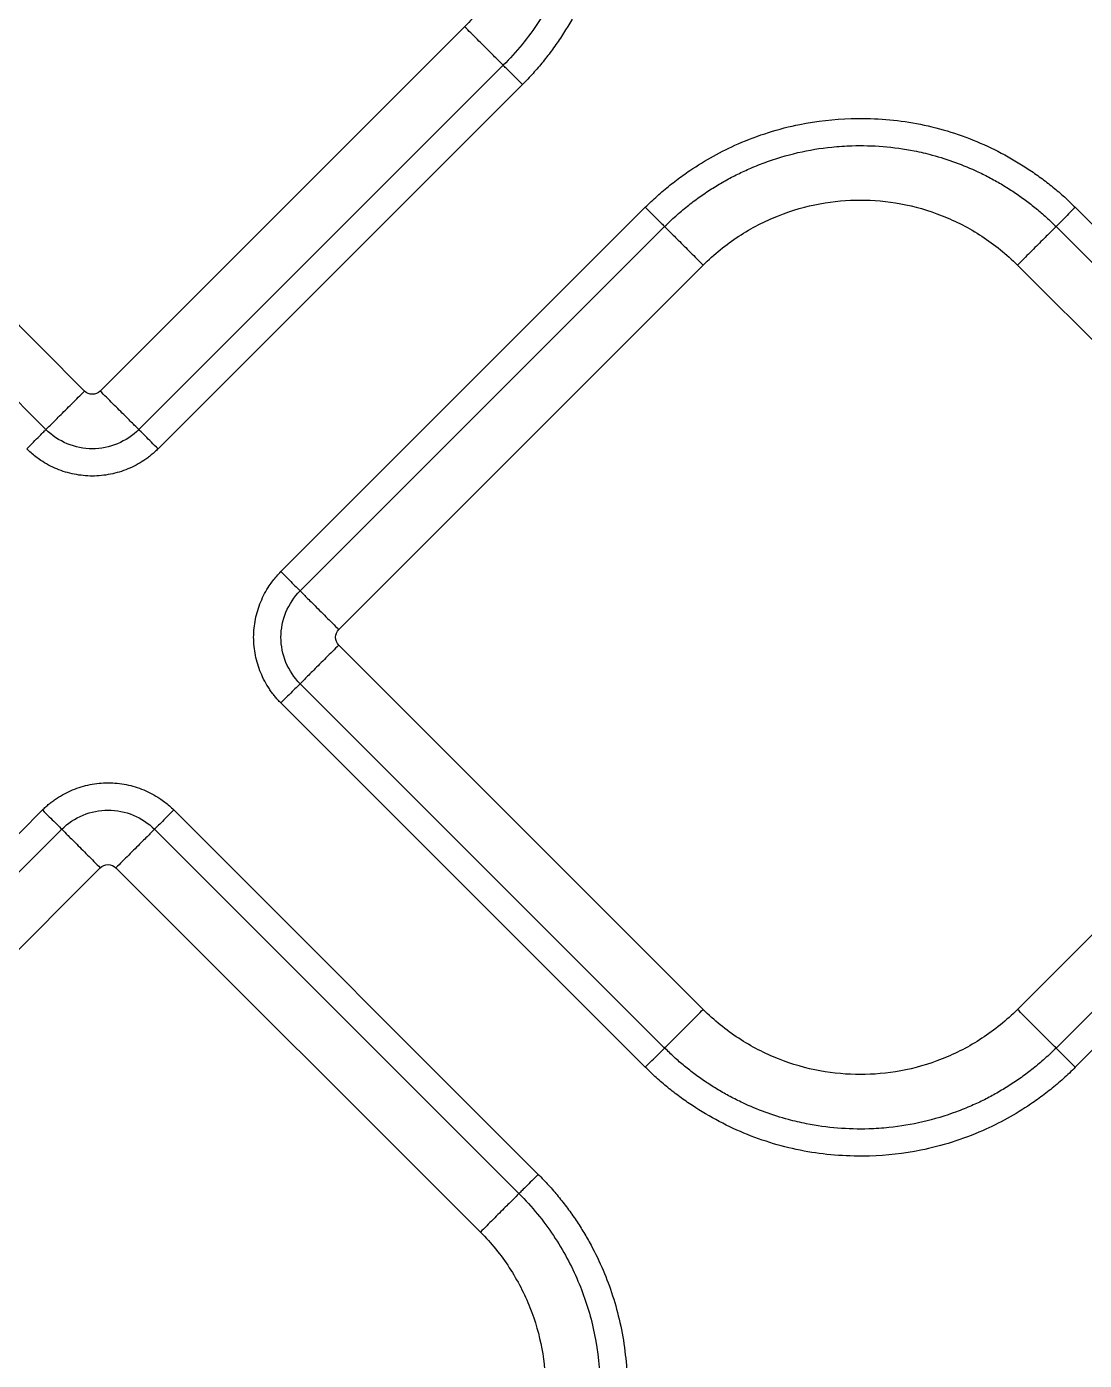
# Model space of a CAD drawing. Extents: x 0 to 84, y -21 to 126.
# Drawn here: x 51.818 to 53.73, y 36.612 to 39.023 of the extents above; entities that cross this region are included whole.
import ezdxf

# ---------------------------------------------------------------- set-up
doc = ezdxf.new("R2010")
doc.units = 0
doc.header["$MEASUREMENT"] = 0
doc.layers.add('1', color=4, linetype='Continuous')

# ---------------------------------------------------------------- blocks, each defined once
blk = doc.blocks.new('PRODIGY')
at = {"layer": '1', "color": 3, "linetype": 'Continuous', "lineweight": 25}
for p, q in [((51.9228, 38.3647), (51.2642, 39.0234)), ((52.6098, 39.0234), (51.9511, 38.3647)), ((51.8531, 38.295), (51.1945, 38.9537)), ((52.6795, 38.9537), (52.0208, 38.295)), ((52.7143, 38.9188), (52.0557, 38.2602)), ((52.2777, 38.0382), (52.9363, 38.6968)), ((53.7134, 38.6968), (54.3721, 38.0382)), ((52.3125, 38.0033), (52.9712, 38.662)), ((53.6786, 38.662), (54.3372, 38.0033)), ((52.3822, 37.9336), (53.0409, 38.5923)), ((53.6089, 38.5923), (54.2675, 37.9336)), ((53.0409, 37.2467), (52.3822, 37.9053)), ((54.2675, 37.9053), (53.6089, 37.2467)), ((52.9712, 37.177), (52.3125, 37.8356)), ((54.3372, 37.8356), (53.6786, 37.177)), ((52.9363, 37.1421), (52.2777, 37.8008)), ((54.3721, 37.8008), (53.7134, 37.1421)), ((51.1881, 36.9486), (51.8468, 37.6073)), ((52.0842, 37.6073), (52.7428, 36.9486)), ((51.223, 36.9138), (51.8816, 37.5725)), ((52.0493, 37.5725), (52.708, 36.9138)), ((51.2927, 36.8441), (51.9513, 37.5027)), ((51.9796, 37.5027), (52.6383, 36.8441))]:
    blk.add_line(p, q, dxfattribs=at)
for points, knots in [([(52.7143, 39.6959), (52.7175, 39.6927), (52.7238, 39.6863), (52.733, 39.6764), (52.7419, 39.6663), (52.7506, 39.656), (52.759, 39.6454), (52.7672, 39.6347), (52.7752, 39.6237), (52.7852, 39.6091), (52.7969, 39.5906), (52.8138, 39.5609), (52.8321, 39.5232), (52.8496, 39.4764), (52.8628, 39.4275), (52.8717, 39.3765), (52.8758, 39.3233), (52.8747, 39.2692), (52.8682, 39.2141), (52.856, 39.1595), (52.8379, 39.1059), (52.8142, 39.0543), (52.7903, 39.0134), (52.7688, 38.9823), (52.7517, 38.96), (52.7336, 38.9387), (52.7208, 38.9254), (52.7143, 38.9188)], [0, 0, 0, 0, 0.015653, 0.03129, 0.046922, 0.062557, 0.078206, 0.093877, 0.10958, 0.125325, 0.155378, 0.185662, 0.243925, 0.301095, 0.359088, 0.419952, 0.480645, 0.544392, 0.607866, 0.673169, 0.738587, 0.80425, 0.870202, 0.903106, 0.935649, 0.967918, 1, 1, 1, 1]), ([(52.6795, 39.6611), (52.7032, 39.6374), (52.724, 39.6117), (52.7596, 39.5584), (52.7743, 39.5308), (52.792, 39.4892), (52.7971, 39.4755), (52.8063, 39.4471), (52.8104, 39.4324), (52.8205, 39.3871), (52.8247, 39.3554), (52.8267, 39.2901), (52.8245, 39.2565), (52.8131, 39.1897), (52.8039, 39.1564), (52.7786, 39.0922), (52.7626, 39.0613), (52.7249, 39.0039), (52.7032, 38.9774), (52.6795, 38.9537)], [0, 0, 0, 0, 0.125, 0.125, 0.25, 0.25, 0.3125, 0.3125, 0.375, 0.375, 0.5, 0.5, 0.625, 0.625, 0.75, 0.75, 0.875, 0.875, 1, 1, 1, 1]), ([(52.6098, 39.5914), (52.6294, 39.5718), (52.6469, 39.5501), (52.6769, 39.5042), (52.6894, 39.4799), (52.709, 39.4305), (52.7161, 39.4053), (52.7253, 39.3556), (52.7274, 39.331), (52.7274, 39.2837), (52.7253, 39.2591), (52.7161, 39.2094), (52.709, 39.1842), (52.6894, 39.1348), (52.6769, 39.1106), (52.6469, 39.0646), (52.6294, 39.043), (52.6098, 39.0234)], [0, 0, 0, 0, 0.125, 0.125, 0.25, 0.25, 0.375, 0.375, 0.5, 0.5, 0.625, 0.625, 0.75, 0.75, 0.875, 0.875, 1, 1, 1, 1]), ([(52.6795, 38.9537), (52.6782, 38.955), (52.6755, 38.9577), (52.6671, 38.966), (52.6614, 38.9717), (52.6481, 38.985), (52.6405, 38.9926), (52.625, 39.0081), (52.6171, 39.016), (52.6098, 39.0234)], [0, 0, 0, 0, 0.25, 0.25, 0.5, 0.5, 0.75, 0.75, 1, 1, 1, 1]), ([(52.7143, 38.9188), (52.7104, 38.9227), (52.7063, 38.9269), (52.6983, 38.9349), (52.6945, 38.9387), (52.6879, 38.9452), (52.6853, 38.9479), (52.6813, 38.9518), (52.6801, 38.9531), (52.6795, 38.9537)], [0, 0, 0, 0, 0.25, 0.25, 0.5, 0.5, 0.75, 0.75, 1, 1, 1, 1]), ([(52.9363, 38.6968), (52.9399, 38.7003), (52.947, 38.7073), (52.958, 38.7174), (52.9692, 38.7273), (52.9808, 38.7368), (52.9926, 38.746), (53.0046, 38.7549), (53.0265, 38.7701), (53.059, 38.7901), (53.1064, 38.8135), (53.1586, 38.8332), (53.2267, 38.8507), (53.2959, 38.8584), (53.3642, 38.8571), (53.4201, 38.8504), (53.4752, 38.8379), (53.5288, 38.8194), (53.5802, 38.7956), (53.6206, 38.7717), (53.6512, 38.7504), (53.673, 38.7335), (53.6939, 38.7158), (53.7069, 38.7031), (53.7134, 38.6968)], [0, 0, 0, 0, 0.017341, 0.034665, 0.051985, 0.069313, 0.086663, 0.104047, 0.121478, 0.179141, 0.236743, 0.304922, 0.372836, 0.480686, 0.54577, 0.610337, 0.67596, 0.741895, 0.807114, 0.872629, 0.904913, 0.936849, 0.968517, 1, 1, 1, 1]), ([(52.9712, 38.662), (52.9745, 38.6652), (52.9811, 38.6718), (52.9913, 38.6811), (53.0017, 38.6902), (53.0122, 38.6988), (53.0229, 38.7072), (53.0337, 38.7151), (53.0447, 38.7227), (53.0557, 38.73), (53.0668, 38.7369), (53.078, 38.7434), (53.0892, 38.7496), (53.1005, 38.7554), (53.112, 38.761), (53.1288, 38.7686), (53.1616, 38.7819), (53.2112, 38.7968), (53.2647, 38.8057), (53.3162, 38.8091), (53.3663, 38.8078), (53.4148, 38.8011), (53.4727, 38.7875), (53.5188, 38.7706), (53.5601, 38.75), (53.582, 38.7376), (53.6031, 38.7242), (53.6233, 38.7099), (53.6427, 38.6948), (53.6612, 38.6789), (53.6728, 38.6676), (53.6786, 38.662)], [0, 0, 0, 0, 0.017777, 0.035429, 0.05295, 0.070335, 0.087579, 0.104678, 0.121627, 0.138422, 0.15506, 0.171537, 0.18785, 0.204007, 0.220236, 0.23663, 0.2744, 0.355233, 0.434067, 0.480754, 0.552372, 0.624938, 0.667358, 0.779414, 0.811539, 0.843523, 0.875326, 0.90691, 0.93824, 0.96928, 1, 1, 1, 1]), ([(53.0409, 38.5923), (53.0605, 38.6119), (53.0821, 38.6294), (53.128, 38.6595), (53.1523, 38.6719), (53.2017, 38.6915), (53.2269, 38.6986), (53.2766, 38.7078), (53.3012, 38.7099), (53.3485, 38.7099), (53.3731, 38.7078), (53.4228, 38.6986), (53.448, 38.6915), (53.4974, 38.6719), (53.5217, 38.6595), (53.5676, 38.6294), (53.5892, 38.6119), (53.6089, 38.5923)], [0, 0, 0, 0, 0.125, 0.125, 0.25, 0.25, 0.375, 0.375, 0.5, 0.5, 0.625, 0.625, 0.75, 0.75, 0.875, 0.875, 1, 1, 1, 1]), ([(52.9363, 38.6968), (52.94, 38.6931), (52.9439, 38.6892), (52.9517, 38.6814), (52.9555, 38.6776), (52.9621, 38.671), (52.965, 38.6682), (52.9692, 38.664), (52.9705, 38.6626), (52.9712, 38.662)], [0, 0, 0, 0, 0.25, 0.25, 0.5, 0.5, 0.75, 0.75, 1, 1, 1, 1]), ([(53.7134, 38.6968), (53.7095, 38.6929), (53.7053, 38.6888), (53.6974, 38.6808), (53.6936, 38.677), (53.687, 38.6705), (53.6843, 38.6678), (53.6804, 38.6638), (53.6792, 38.6626), (53.6786, 38.662)], [0, 0, 0, 0, 0.25, 0.25, 0.5, 0.5, 0.75, 0.75, 1, 1, 1, 1]), ([(52.9712, 38.662), (52.9725, 38.6607), (52.9752, 38.658), (52.9835, 38.6496), (52.9892, 38.644), (53.0025, 38.6307), (53.0101, 38.6231), (53.0256, 38.6075), (53.0335, 38.5997), (53.0409, 38.5923)], [0, 0, 0, 0, 0.25, 0.25, 0.5, 0.5, 0.75, 0.75, 1, 1, 1, 1]), ([(53.6786, 38.662), (53.6772, 38.6607), (53.6745, 38.658), (53.6662, 38.6496), (53.6605, 38.644), (53.6472, 38.6307), (53.6396, 38.6231), (53.6241, 38.6075), (53.6162, 38.5997), (53.6089, 38.5923)], [0, 0, 0, 0, 0.25, 0.25, 0.5, 0.5, 0.75, 0.75, 1, 1, 1, 1]), ([(51.8531, 38.295), (51.8544, 38.2963), (51.8571, 38.299), (51.8655, 38.3074), (51.8712, 38.313), (51.8845, 38.3263), (51.8921, 38.3339), (51.9076, 38.3494), (51.9155, 38.3573), (51.9228, 38.3647)], [0, 0, 0, 0, 0.25, 0.25, 0.5, 0.5, 0.75, 0.75, 1, 1, 1, 1]), ([(52.0208, 38.295), (52.0195, 38.2963), (52.0168, 38.299), (52.0085, 38.3073), (52.0028, 38.313), (51.9895, 38.3263), (51.9819, 38.3339), (51.9664, 38.3494), (51.9585, 38.3573), (51.9511, 38.3647)], [0, 0, 0, 0, 0.25, 0.25, 0.5, 0.5, 0.75, 0.75, 1, 1, 1, 1]), ([(51.8183, 38.2602), (51.8222, 38.2641), (51.8263, 38.2682), (51.8343, 38.2762), (51.8381, 38.28), (51.8446, 38.2865), (51.8473, 38.2892), (51.8513, 38.2931), (51.8525, 38.2944), (51.8531, 38.295)], [0, 0, 0, 0, 0.25, 0.25, 0.5, 0.5, 0.75, 0.75, 1, 1, 1, 1]), ([(52.0208, 38.295), (52.01, 38.2841), (51.9967, 38.2754), (51.9679, 38.2634), (51.9523, 38.2603), (51.9216, 38.2603), (51.906, 38.2634), (51.8772, 38.2754), (51.8639, 38.2841), (51.8531, 38.295)], [0, 0, 0, 0, 0.25, 0.25, 0.5, 0.5, 0.75, 0.75, 1, 1, 1, 1]), ([(52.0557, 38.2602), (52.0474, 38.2684), (52.0392, 38.2767), (52.0265, 38.2893), (52.0222, 38.2936), (52.0208, 38.295)], [0, 0, 0, 0, 0.5, 0.5, 1, 1, 1, 1]), ([(52.0557, 38.2602), (52.0537, 38.2583), (52.0498, 38.2544), (52.0435, 38.2491), (52.037, 38.244), (52.028, 38.2377), (52.0162, 38.2306), (52.0013, 38.2236), (51.9857, 38.218), (51.9644, 38.2127), (51.937, 38.2099), (51.9095, 38.2127), (51.8882, 38.218), (51.8727, 38.2236), (51.8578, 38.2306), (51.8451, 38.2382), (51.8347, 38.2456), (51.8261, 38.2526), (51.8209, 38.2576), (51.8183, 38.2602)], [0, 0, 0, 0, 0.031198, 0.062422, 0.093752, 0.125266, 0.187622, 0.250173, 0.31267, 0.375042, 0.499989, 0.624937, 0.687308, 0.749825, 0.812368, 0.874743, 0.916727, 0.958417, 1, 1, 1, 1]), ([(52.2777, 37.8008), (52.2757, 37.8027), (52.2719, 37.8067), (52.2666, 37.8129), (52.2615, 37.8194), (52.2552, 37.8284), (52.2481, 37.8403), (52.2411, 37.8552), (52.2355, 37.8707), (52.2302, 37.892), (52.2273, 37.9195), (52.2302, 37.9469), (52.2355, 37.9682), (52.2411, 37.9838), (52.2481, 37.9987), (52.2556, 38.0113), (52.2631, 38.0217), (52.27, 38.0303), (52.2751, 38.0356), (52.2777, 38.0382)], [0, 0, 0, 0, 0.031198, 0.062422, 0.093752, 0.125266, 0.187622, 0.250173, 0.31267, 0.375042, 0.499989, 0.624937, 0.687308, 0.749825, 0.812368, 0.874743, 0.916727, 0.958417, 1, 1, 1, 1]), ([(52.2777, 38.0382), (52.2816, 38.0343), (52.2857, 38.0301), (52.2937, 38.0221), (52.2975, 38.0183), (52.304, 38.0118), (52.3067, 38.0091), (52.3106, 38.0052), (52.3119, 38.0039), (52.3125, 38.0033)], [0, 0, 0, 0, 0.25, 0.25, 0.5, 0.5, 0.75, 0.75, 1, 1, 1, 1]), ([(52.3125, 37.8356), (52.3016, 37.8465), (52.2929, 37.8597), (52.2809, 37.8885), (52.2778, 37.9041), (52.2778, 37.9348), (52.2809, 37.9504), (52.2929, 37.9793), (52.3016, 37.9925), (52.3125, 38.0033)], [0, 0, 0, 0, 0.25, 0.25, 0.5, 0.5, 0.75, 0.75, 1, 1, 1, 1]), ([(52.3125, 38.0033), (52.3138, 38.002), (52.3165, 37.9993), (52.3249, 37.9909), (52.3305, 37.9853), (52.3438, 37.972), (52.3514, 37.9644), (52.3669, 37.9489), (52.3748, 37.941), (52.3822, 37.9336)], [0, 0, 0, 0, 0.25, 0.25, 0.5, 0.5, 0.75, 0.75, 1, 1, 1, 1]), ([(52.3822, 37.9053), (52.3748, 37.898), (52.3669, 37.8901), (52.3514, 37.8746), (52.3438, 37.867), (52.3305, 37.8537), (52.3249, 37.848), (52.3165, 37.8396), (52.3138, 37.8369), (52.3125, 37.8356)], [0, 0, 0, 0, 0.25, 0.25, 0.5, 0.5, 0.75, 0.75, 1, 1, 1, 1]), ([(52.3125, 37.8356), (52.3119, 37.835), (52.3106, 37.8338), (52.3067, 37.8298), (52.304, 37.8272), (52.2975, 37.8206), (52.2937, 37.8168), (52.2857, 37.8088), (52.2816, 37.8047), (52.2777, 37.8008)], [0, 0, 0, 0, 0.25, 0.25, 0.5, 0.5, 0.75, 0.75, 1, 1, 1, 1]), ([(51.8468, 37.6073), (51.8487, 37.6092), (51.8526, 37.613), (51.8589, 37.6184), (51.8654, 37.6235), (51.8744, 37.6298), (51.8863, 37.6368), (51.9012, 37.6438), (51.9167, 37.6494), (51.938, 37.6548), (51.9655, 37.6576), (51.9929, 37.6548), (52.0142, 37.6494), (52.0298, 37.6438), (52.0447, 37.6368), (52.0573, 37.6293), (52.0677, 37.6218), (52.0763, 37.6149), (52.0816, 37.6098), (52.0842, 37.6073)], [0, 0, 0, 0, 0.031198, 0.062422, 0.093752, 0.125266, 0.187622, 0.250173, 0.31267, 0.375042, 0.499989, 0.624937, 0.687308, 0.749825, 0.812368, 0.874743, 0.916727, 0.958417, 1, 1, 1, 1]), ([(51.8468, 37.6073), (51.855, 37.599), (51.8633, 37.5908), (51.8759, 37.5782), (51.8803, 37.5738), (51.8816, 37.5725)], [0, 0, 0, 0, 0.5, 0.5, 1, 1, 1, 1]), ([(51.8816, 37.5725), (51.8924, 37.5833), (51.9057, 37.5921), (51.9345, 37.604), (51.9501, 37.6072), (51.9808, 37.6072), (51.9964, 37.604), (52.0253, 37.5921), (52.0385, 37.5833), (52.0493, 37.5725)], [0, 0, 0, 0, 0.25, 0.25, 0.5, 0.5, 0.75, 0.75, 1, 1, 1, 1]), ([(52.0842, 37.6073), (52.0803, 37.6034), (52.0761, 37.5992), (52.0681, 37.5913), (52.0643, 37.5874), (52.0578, 37.5809), (52.0551, 37.5782), (52.0512, 37.5743), (52.0499, 37.5731), (52.0493, 37.5725)], [0, 0, 0, 0, 0.25, 0.25, 0.5, 0.5, 0.75, 0.75, 1, 1, 1, 1]), ([(51.8816, 37.5725), (51.8829, 37.5712), (51.8856, 37.5685), (51.894, 37.5601), (51.8996, 37.5545), (51.9129, 37.5412), (51.9205, 37.5336), (51.936, 37.5181), (51.9439, 37.5101), (51.9513, 37.5027)], [0, 0, 0, 0, 0.25, 0.25, 0.5, 0.5, 0.75, 0.75, 1, 1, 1, 1]), ([(52.0493, 37.5725), (52.048, 37.5711), (52.0453, 37.5684), (52.0369, 37.5601), (52.0313, 37.5544), (52.018, 37.5411), (52.0104, 37.5335), (51.9949, 37.518), (51.987, 37.5101), (51.9796, 37.5027)], [0, 0, 0, 0, 0.25, 0.25, 0.5, 0.5, 0.75, 0.75, 1, 1, 1, 1]), ([(52.9712, 37.177), (52.9725, 37.1783), (52.9752, 37.181), (52.9835, 37.1893), (52.9892, 37.195), (53.0025, 37.2083), (53.0101, 37.2159), (53.0256, 37.2314), (53.0335, 37.2393), (53.0409, 37.2467)], [0, 0, 0, 0, 0.25, 0.25, 0.5, 0.5, 0.75, 0.75, 1, 1, 1, 1]), ([(53.6089, 37.2467), (53.5892, 37.2271), (53.5676, 37.2095), (53.5217, 37.1795), (53.4974, 37.167), (53.448, 37.1474), (53.4228, 37.1403), (53.3731, 37.1311), (53.3485, 37.129), (53.3012, 37.129), (53.2766, 37.1311), (53.2269, 37.1403), (53.2017, 37.1474), (53.1523, 37.167), (53.128, 37.1795), (53.0821, 37.2095), (53.0605, 37.2271), (53.0409, 37.2467)], [0, 0, 0, 0, 0.125, 0.125, 0.25, 0.25, 0.375, 0.375, 0.5, 0.5, 0.625, 0.625, 0.75, 0.75, 0.875, 0.875, 1, 1, 1, 1]), ([(53.6786, 37.177), (53.6772, 37.1783), (53.6745, 37.181), (53.6662, 37.1893), (53.6605, 37.195), (53.6472, 37.2083), (53.6396, 37.2159), (53.6241, 37.2314), (53.6162, 37.2393), (53.6089, 37.2467)], [0, 0, 0, 0, 0.25, 0.25, 0.5, 0.5, 0.75, 0.75, 1, 1, 1, 1]), ([(52.9363, 37.1421), (52.9402, 37.146), (52.9444, 37.1502), (52.9523, 37.1581), (52.9562, 37.162), (52.9627, 37.1685), (52.9654, 37.1712), (52.9693, 37.1751), (52.9705, 37.1763), (52.9712, 37.177)], [0, 0, 0, 0, 0.25, 0.25, 0.5, 0.5, 0.75, 0.75, 1, 1, 1, 1]), ([(53.6786, 37.177), (53.6752, 37.1737), (53.6686, 37.1672), (53.6584, 37.1578), (53.648, 37.1488), (53.6375, 37.1401), (53.6268, 37.1318), (53.616, 37.1238), (53.6051, 37.1162), (53.594, 37.109), (53.5829, 37.1021), (53.5717, 37.0956), (53.5605, 37.0894), (53.5492, 37.0835), (53.5377, 37.0779), (53.5209, 37.0703), (53.4881, 37.0571), (53.4385, 37.0422), (53.3851, 37.0333), (53.3335, 37.0298), (53.2835, 37.0311), (53.235, 37.0379), (53.1771, 37.0514), (53.1309, 37.0683), (53.0896, 37.089), (53.0678, 37.1013), (53.0467, 37.1147), (53.0264, 37.129), (53.007, 37.1442), (52.9885, 37.1601), (52.9769, 37.1714), (52.9712, 37.177)], [0, 0, 0, 0, 0.017777, 0.035429, 0.05295, 0.070335, 0.087579, 0.104677, 0.121626, 0.138422, 0.15506, 0.171537, 0.18785, 0.204007, 0.220236, 0.23663, 0.2744, 0.355233, 0.434068, 0.480754, 0.552371, 0.624938, 0.667358, 0.779414, 0.811539, 0.843523, 0.875326, 0.90691, 0.93824, 0.96928, 1, 1, 1, 1]), ([(53.7134, 37.1421), (53.7097, 37.1458), (53.7058, 37.1497), (53.698, 37.1575), (53.6942, 37.1613), (53.6876, 37.1679), (53.6847, 37.1708), (53.6806, 37.175), (53.6792, 37.1763), (53.6786, 37.177)], [0, 0, 0, 0, 0.25, 0.25, 0.5, 0.5, 0.75, 0.75, 1, 1, 1, 1]), ([(53.7134, 37.1421), (53.7099, 37.1386), (53.7028, 37.1316), (53.6917, 37.1215), (53.6805, 37.1117), (53.6689, 37.1022), (53.6571, 37.093), (53.6451, 37.084), (53.6232, 37.0688), (53.5907, 37.0489), (53.5433, 37.0255), (53.4911, 37.0058), (53.4231, 36.9883), (53.3539, 36.9806), (53.2855, 36.9819), (53.2296, 36.9886), (53.1745, 37.0011), (53.1209, 37.0195), (53.0695, 37.0433), (53.0291, 37.0673), (52.9985, 37.0886), (52.9767, 37.1054), (52.9558, 37.1232), (52.9428, 37.1358), (52.9363, 37.1421)], [0, 0, 0, 0, 0.017341, 0.034665, 0.051985, 0.069313, 0.086663, 0.104047, 0.121478, 0.179141, 0.236743, 0.304922, 0.372836, 0.480686, 0.54577, 0.610337, 0.67596, 0.741895, 0.807114, 0.872629, 0.904913, 0.936849, 0.968517, 1, 1, 1, 1]), ([(52.7428, 36.9486), (52.7391, 36.9449), (52.7352, 36.941), (52.7274, 36.9332), (52.7236, 36.9294), (52.717, 36.9228), (52.7142, 36.92), (52.71, 36.9158), (52.7086, 36.9144), (52.708, 36.9138)], [0, 0, 0, 0, 0.25, 0.25, 0.5, 0.5, 0.75, 0.75, 1, 1, 1, 1]), ([(52.7428, 36.9486), (52.746, 36.9454), (52.7523, 36.939), (52.7615, 36.9291), (52.7704, 36.919), (52.7791, 36.9087), (52.7875, 36.8981), (52.7957, 36.8874), (52.8037, 36.8764), (52.8137, 36.8618), (52.8254, 36.8433), (52.8423, 36.8137), (52.8606, 36.7759), (52.8781, 36.7291), (52.8913, 36.6802), (52.9002, 36.6292), (52.9043, 36.576), (52.9032, 36.5219), (52.8967, 36.4668), (52.8845, 36.4122), (52.8664, 36.3586), (52.8427, 36.307), (52.8188, 36.2661), (52.7973, 36.235), (52.7802, 36.2127), (52.7621, 36.1914), (52.7493, 36.1782), (52.7428, 36.1715)], [0, 0, 0, 0, 0.015653, 0.03129, 0.046922, 0.062557, 0.078206, 0.093877, 0.10958, 0.125325, 0.155378, 0.185662, 0.243925, 0.301095, 0.359088, 0.419952, 0.480645, 0.544392, 0.607866, 0.673169, 0.738587, 0.80425, 0.870202, 0.903106, 0.935649, 0.967918, 1, 1, 1, 1]), ([(52.708, 36.9138), (52.7067, 36.9125), (52.704, 36.9098), (52.6956, 36.9014), (52.6899, 36.8957), (52.6767, 36.8825), (52.669, 36.8749), (52.6535, 36.8593), (52.6456, 36.8515), (52.6383, 36.8441)], [0, 0, 0, 0, 0.25, 0.25, 0.5, 0.5, 0.75, 0.75, 1, 1, 1, 1]), ([(52.708, 36.9138), (52.7317, 36.8901), (52.7525, 36.8644), (52.7881, 36.8111), (52.8028, 36.7835), (52.8205, 36.7419), (52.8256, 36.7282), (52.8348, 36.6998), (52.8389, 36.6851), (52.849, 36.6399), (52.8532, 36.6081), (52.8553, 36.5428), (52.8531, 36.5093), (52.8416, 36.4424), (52.8324, 36.4091), (52.8071, 36.3449), (52.7911, 36.314), (52.7534, 36.2566), (52.7317, 36.2301), (52.708, 36.2064)], [0, 0, 0, 0, 0.125, 0.125, 0.25, 0.25, 0.3125, 0.3125, 0.375, 0.375, 0.5, 0.5, 0.625, 0.625, 0.75, 0.75, 0.875, 0.875, 1, 1, 1, 1]), ([(52.6383, 36.8441), (52.6579, 36.8245), (52.6754, 36.8028), (52.7055, 36.7569), (52.7179, 36.7326), (52.7375, 36.6832), (52.7446, 36.658), (52.7538, 36.6083), (52.7559, 36.5837), (52.7559, 36.5364), (52.7538, 36.5119), (52.7446, 36.4621), (52.7375, 36.437), (52.7179, 36.3875), (52.7055, 36.3633), (52.6754, 36.3173), (52.6579, 36.2957), (52.6383, 36.2761)], [0, 0, 0, 0, 0.125, 0.125, 0.25, 0.25, 0.375, 0.375, 0.5, 0.5, 0.625, 0.625, 0.75, 0.75, 0.875, 0.875, 1, 1, 1, 1])]:
    blk.add_open_spline(points, degree=3, knots=knots, dxfattribs=at)
for points in [[(51.9511, 38.3647), (51.9474, 38.361), (51.937, 38.3567), (51.9265, 38.361), (51.9228, 38.3647)], [(52.3822, 37.9053), (52.3785, 37.909), (52.3742, 37.9195), (52.3785, 37.9299), (52.3822, 37.9336)], [(51.9513, 37.5027), (51.955, 37.5065), (51.9655, 37.5107), (51.9759, 37.5065), (51.9796, 37.5027)]]:
    blk.add_open_spline(points, degree=3, dxfattribs=at)

msp = doc.modelspace()

# ---------------------------------------------------------------- block references
at = {"layer": '1'}
msp.add_blockref('PRODIGY', (0, 0), dxfattribs=at)

doc.saveas('drawing.dxf')
